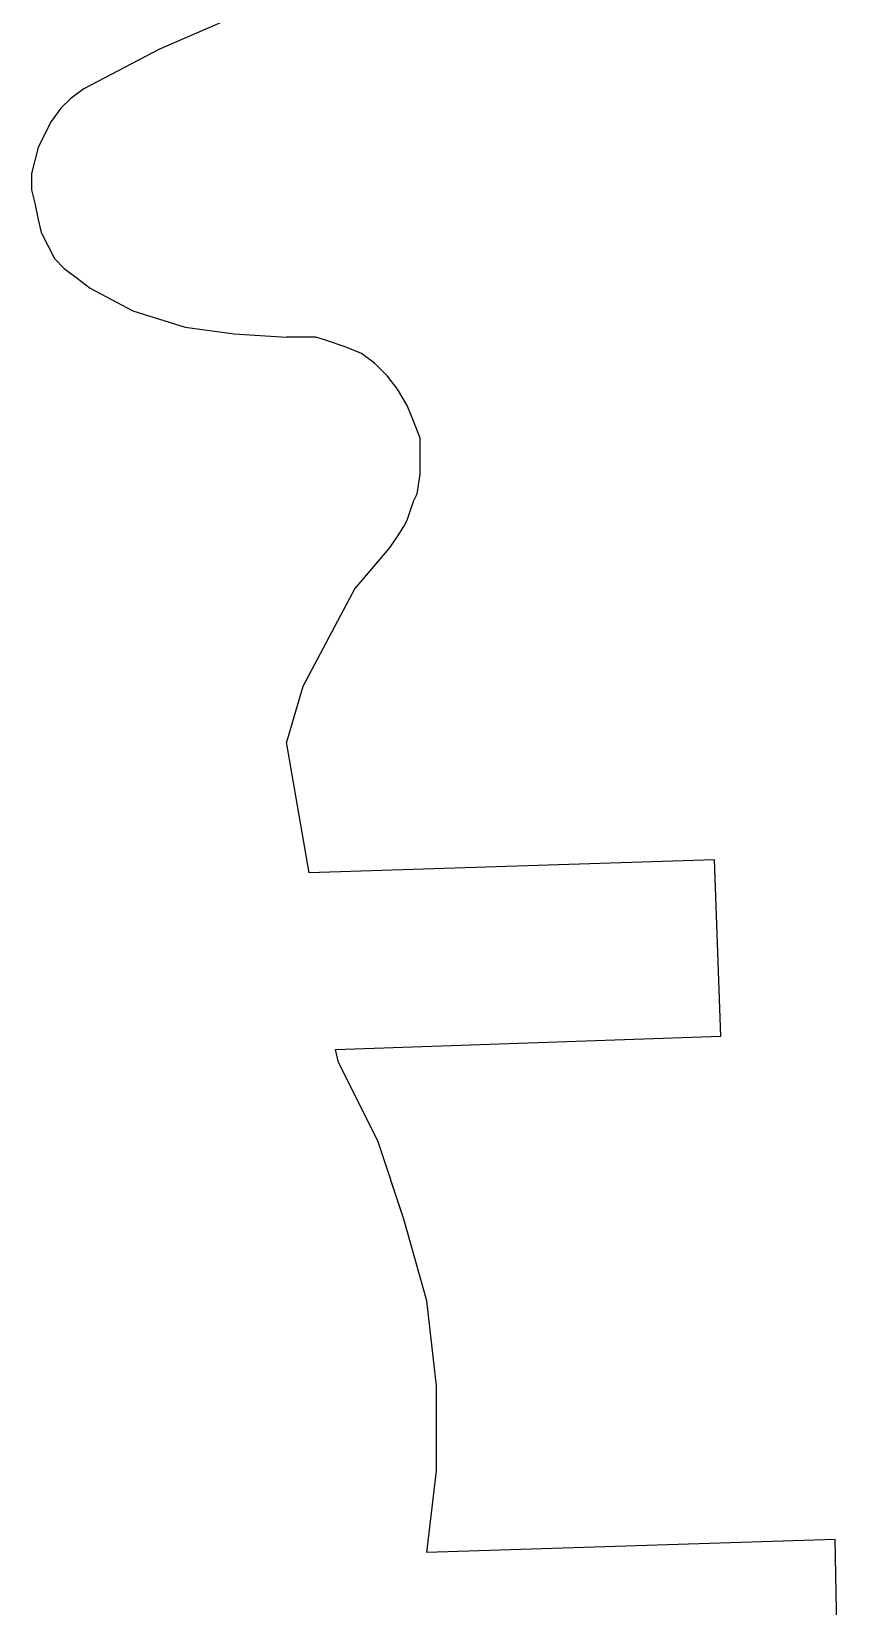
# Model space of a CAD drawing. Extents: x -1063 to 1100, y -467 to 441.
# Drawn here: x 891.6 to 932.8, y -61.3 to 19 of the extents above; entities that cross this region are included whole.
import ezdxf

# ---------------------------------------------------------------- set-up
doc = ezdxf.new("R2010")
doc.units = 0
doc.layers.add('P', color=250, linetype='CONTINUOUS')

msp = doc.modelspace()

# ---------------------------------------------------------------- linework, layer by layer
at = {"layer": 'P', "color": 0, "linetype": 'CONTINUOUS'}
for points in [[(905.965, 20.583), (901.965, 19.749), (898.132, 18.083), (894.298, 16.083)], [(894.298, 16.083), (893.632, 15.583), (893.132, 15.083), (892.632, 14.416), (892.298, 13.749), (891.965, 13.083), (891.798, 12.416), (891.632, 11.749), (891.632, 10.916), (891.798, 10.249), (891.965, 9.416), (892.132, 8.749), (892.465, 8.083), (892.798, 7.416), (893.298, 6.916), (893.965, 6.416), (894.632, 5.916)], [(894.632, 5.916), (896.798, 4.749), (899.465, 3.916), (901.965, 3.583), (904.632, 3.416)], [(909.965, -7.251), (910.298, -6.751), (910.632, -6.251), (910.798, -5.917), (910.965, -5.417), (911.132, -4.917), (911.298, -4.584), (911.465, -3.584), (911.465, -2.751), (911.465, -1.751), (911.132, -0.917), (910.798, -0.084), (910.298, 0.749), (909.798, 1.416), (909.132, 2.083), (908.465, 2.583), (907.632, 2.916), (906.632, 3.249), (906.132, 3.416), (905.632, 3.416), (905.132, 3.416), (904.632, 3.416)], [(909.965, -7.251), (908.132, -9.417), (906.798, -11.917), (905.465, -14.417), (904.632, -17.251)], [(932.798, -66.917), (932.632, -57.917), (911.798, -58.584), (912.298, -54.417), (912.298, -50.084), (911.798, -45.751), (910.632, -41.584), (909.298, -37.584), (907.298, -33.584), (907.132, -32.917), (926.798, -32.251), (926.465, -23.251), (905.798, -23.917), (904.632, -17.251)]]:
    msp.add_lwpolyline(points, dxfattribs=at)

doc.saveas('drawing.dxf')
